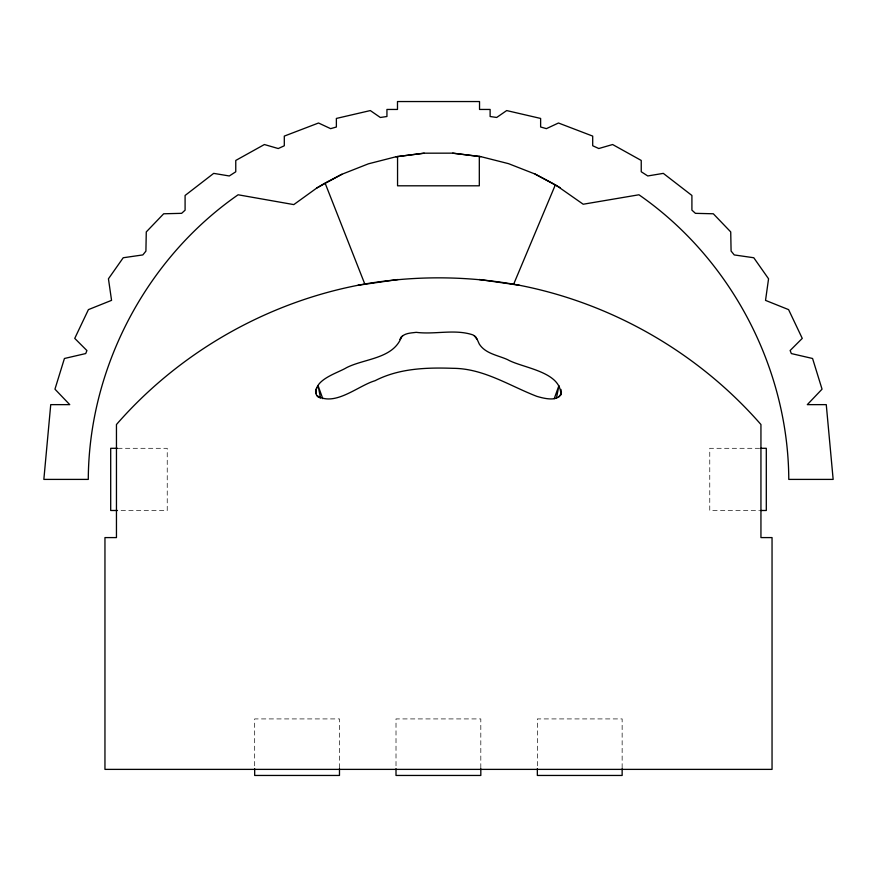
<?xml version="1.0" encoding="UTF-8"?>
<svg xmlns="http://www.w3.org/2000/svg" width="877" height="877" viewBox="0 0 877 877"><rect width="100%" height="100%" fill="white"/><g stroke="black" fill="none" stroke-linecap="round" stroke-linejoin="round"><path stroke-width="0.66" stroke-dasharray="4.38 3.29" d="M117.781 448.3L167.233 448.3L167.233 510.491L117.781 510.491M759.592 448.3L709.767 448.3L709.767 510.491L759.592 510.491M622.144 768.011L622.144 718.921L537.349 718.921L537.349 768.011M480.815 768.011L480.815 718.921L396.009 718.921L396.009 768.011M339.476 768.011L339.476 718.921L254.681 718.921L254.681 768.011"/><path stroke-width="1.32" d="M560.841 394.639C560.962 371.3 522.264 368.066 507.553 359.625C497.983 355.295 485.222 353.65 479.226 343.937C477.669 340.649 476.485 336.582 472.911 334.893C454.812 328.82 434.926 334.74 416.235 332.339C411.269 333.008 405.404 332.986 401.578 336.768C393.444 358.901 364.613 358.441 346.558 367.66C337.59 373.185 311.817 380.026 316.63 395.428C334.532 407.367 358.211 385.584 374.994 380.739C399.079 368.307 426.485 367.408 452.97 368.318C483.468 368.395 509.318 385.727 536.79 396.338C543.619 398.355 559.669 402.74 561.423 391.898L560.841 394.639L558.978 396.821M315.577 391.898L316.038 389.454M556.457 398.092L558.923 385.65L554.231 398.651M316.75 387.777L315.687 390.824L315.819 393.773M513.659 284.192L555.382 184.773L583.205 204.231L638.938 194.782C730.793 258.507 788.237 367.606 788.785 479.401L833.15 479.401L826.266 404.637L807.311 404.637L822.045 389.169L812.573 358.485L791.339 353.574L790.133 350.515L802.258 338.39L788.587 309.625L765.533 300.383L768.559 278.798L753.781 257.75L734.246 254.933L731.089 251.052L730.727 231.923L713.319 213.78L695.428 213.341L691.909 210.129L691.909 195.472L663.308 173.372L647.752 175.959L641.24 171.749L641.24 160.447L612.617 144.53L598.794 148.531L592.699 145.746L592.699 136.099L558.474 123.01L546.382 128.645L540.627 126.99L540.627 118.439L506.687 110.568L496.689 117.463L490.122 116.509L490.122 109.45L479.533 109.45L479.533 101.546L397.489 101.546L397.489 109.45L386.932 109.45L386.932 116.509L380.322 117.474L370.313 110.568L336.373 118.439L336.373 127.012L330.64 128.656L318.526 123.01L284.301 136.099L284.301 145.779L278.25 148.542L264.383 144.53L235.76 160.447L235.76 171.793L229.292 175.97L213.692 173.372L185.091 195.472L185.091 210.184L181.638 213.33L163.681 213.78L146.273 231.923L145.911 251.129L142.83 254.922L123.219 257.75L108.441 278.798L111.554 300.351L88.413 309.625L74.742 338.39L86.911 350.559L85.727 353.552L64.427 358.485L54.955 389.169L69.743 404.637L50.734 404.637L43.85 479.401L88.281 479.401C88.829 367.606 146.273 258.507 238.116 194.782L293.795 204.604L316.893 187.941L325.06 183.019L364.788 284.005C415.895 275.411 468.406 275.795 519.359 285.255C612.42 303.376 698.618 353.069 760.94 424.523L760.94 537.59L772.045 537.59L772.045 769.381L104.955 769.381L104.955 537.59L116.455 537.59L116.455 424.523C180.256 351.315 269.184 300.997 364.788 284.005M560.37 395.428L561.181 393.773M399.879 339.355L401.578 336.768M400.789 337.766L402.653 335.803M316.893 187.941L341.877 174.282L368.362 163.835L395.944 156.775L424.194 153.19L452.675 153.157L480.925 156.665L508.528 163.659L535.047 174.041L554.187 184.137M326.266 182.394L341.877 174.282M358.024 285.255L398.18 279.489M395.944 156.775L424.194 153.19M117.43 448.3L110.699 448.3L110.699 510.491L117.43 510.491M760.918 448.3L766.301 448.3L766.301 510.491L760.918 510.491M452.675 153.157L480.925 156.665M479.215 279.489L519.359 285.255M318.022 396.821L320.543 398.092L318.077 385.65L322.769 398.651M535.047 174.041L560.074 187.634M316.63 395.428L319.031 397.445M474.347 335.803L476.211 337.766M475.422 336.768L477.121 339.355M560.962 389.454L561.368 392.896M622.144 768.723L622.144 775.454L537.349 775.454L537.349 768.723M480.815 768.723L480.815 775.454L396.009 775.454L396.009 768.723M479.313 156.369L479.313 185.803L397.555 185.803L397.555 156.468M339.476 768.723L339.476 775.454L254.681 775.454L254.681 768.723"/></g></svg>
